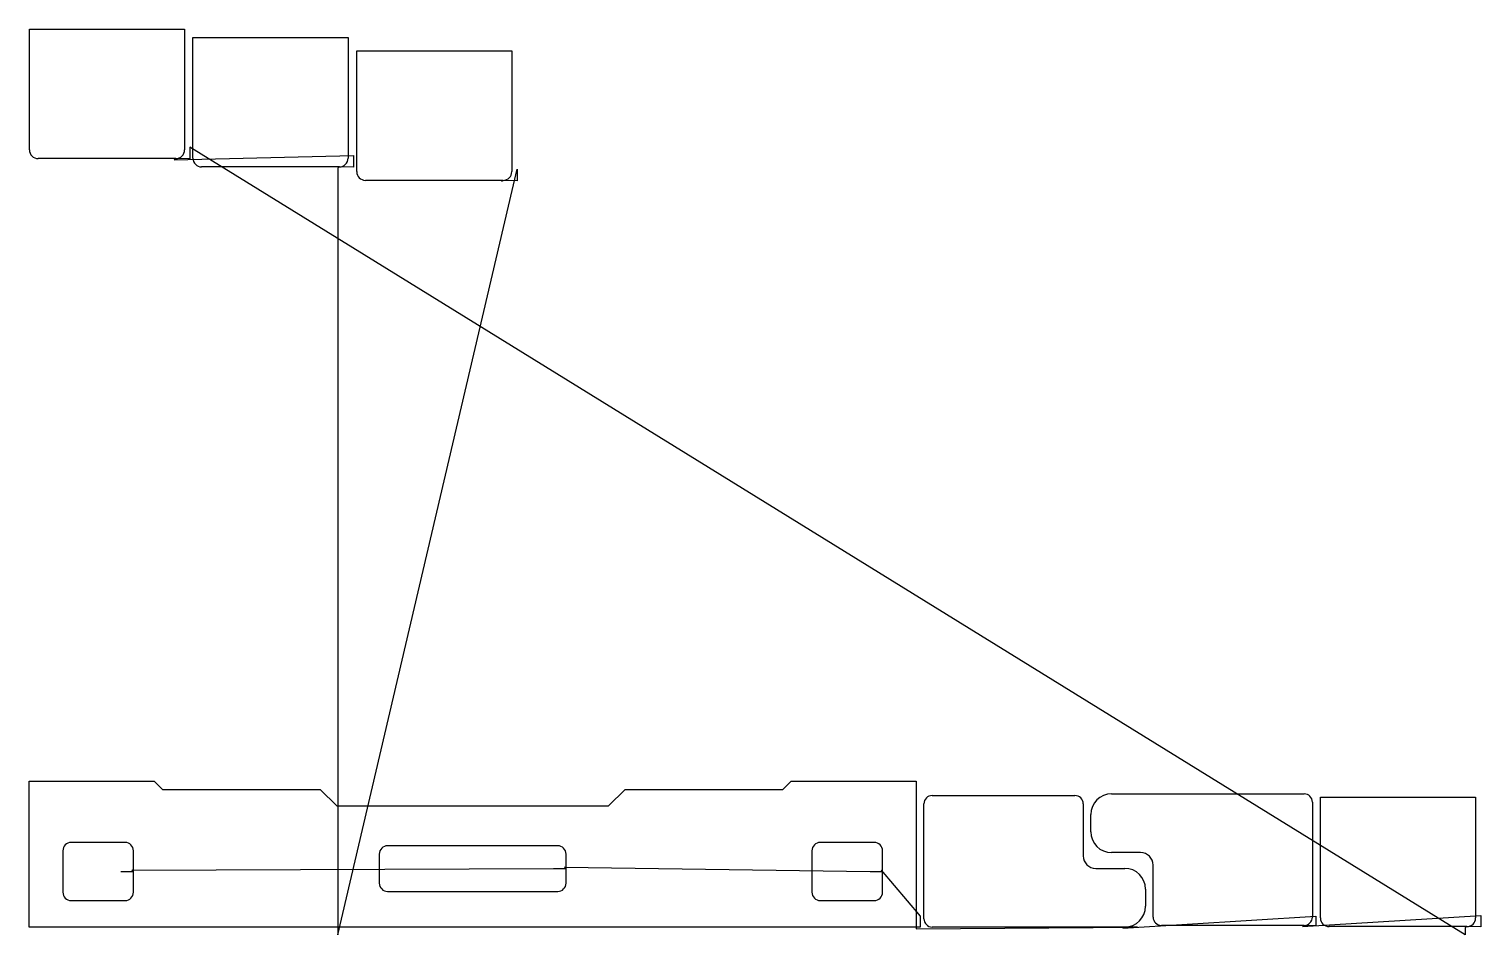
# Model space of a CAD drawing. Header units: metres. Extents: x 19 to 3518, y 0 to 2182.
import ezdxf

# ---------------------------------------------------------------- set-up
doc = ezdxf.new("R2010")
doc.units = ezdxf.units.M

msp = doc.modelspace()

# ---------------------------------------------------------------- linework, layer by layer
at = {"layer": 'TOOL_0'}
for p, q in [((19.999, 1890.75), (19.999, 2181.65)), ((19.999, 2181.65), (393.799, 2181.65)), ((393.799, 2181.65), (393.799, 1890.75)), ((414.041, 1870.702), (414.041, 2161.602)), ((414.041, 2161.602), (787.841, 2161.602)), ((787.841, 2161.602), (787.841, 1870.702)), ((808.531, 1838.225), (808.531, 2129.125)), ((808.531, 2129.125), (1182.331, 2129.125)), ((1182.331, 2129.125), (1182.331, 1838.225)), ((3479.565, 0.001), (406.562, 1897.018)), ((406.562, 1897.018), (406.807, 1869.019)), ((372.899, 1869.85), (40.899, 1869.85)), ((368.857, 1866.808), (800.604, 1876.97)), ((372.899, 1869.85), (368.857, 1866.808)), ((406.807, 1869.019), (372.899, 1869.85)), ((800.604, 1876.97), (800.849, 1848.971)), ((766.941, 1849.802), (434.941, 1849.802)), ((766.941, 1849.802), (762.899, 1846.76)), ((762.899, 1846.76), (762.899, -0.001)), ((762.899, -0.001), (1195.094, 1844.493)), ((800.849, 1848.971), (766.941, 1849.802)), ((1195.094, 1844.493), (1195.339, 1816.494)), ((1161.431, 1817.325), (829.431, 1817.325)), ((1161.431, 1817.325), (1157.389, 1814.283)), ((1195.339, 1816.494), (1161.431, 1817.325)), ((19, 19.001), (19, 370.601)), ((19, 370.601), (320.831, 370.601)), ((320.831, 370.601), (340.831, 350.601)), ((340.831, 350.601), (720.831, 350.601)), ((720.831, 350.601), (760.831, 310.601)), ((1415.168, 310.601), (1455.168, 350.601)), ((1455.168, 350.601), (1835.168, 350.601)), ((1835.168, 350.601), (1855.168, 370.601)), ((1855.168, 370.601), (2156.999, 370.601)), ((2156.999, 370.601), (2156.999, 19.001)), ((2175.295, 39.001), (2175.295, 315.801)), ((2195.295, 335.801), (2539.195, 335.801)), ((2559.195, 315.801), (2559.195, 190.401)), ((2627.379, 339.811), (3091.379, 339.811)), ((3111.379, 319.811), (3111.379, 43.011)), ((3130.707, 40.902), (3130.707, 331.802)), ((3130.707, 331.802), (3504.507, 331.802)), ((3504.507, 331.802), (3504.507, 40.902)), ((760.831, 310.601), (1415.168, 310.601)), ((2577.379, 248.411), (2577.379, 289.811)), ((250.5, 222.801), (120.5, 222.801)), ((1293, 214.801), (883, 214.801)), ((2055.5, 222.801), (1925.5, 222.801)), ((100.5, 202.801), (100.5, 102.801)), ((270.5, 152.801), (270.5, 202.801)), ((863, 194.801), (863, 124.801)), ((1313, 159.801), (1313, 194.801)), ((1905.5, 202.801), (1905.5, 102.801)), ((2075.5, 152.801), (2075.5, 202.801)), ((2697.479, 198.411), (2627.379, 198.411)), ((240.5, 152.801), (270.5, 152.801)), ((266.964, 156.337), (1283, 159.801)), ((270.5, 152.801), (266.964, 156.337)), ((270.5, 102.801), (270.5, 152.801)), ((1283, 159.801), (1313, 159.801)), ((1313, 159.801), (1309.464, 163.337)), ((1309.464, 163.337), (2045.5, 152.801)), ((1313, 124.801), (1313, 159.801)), ((2045.5, 152.801), (2075.5, 152.801)), ((2075.5, 152.801), (2071.964, 156.337)), ((2071.964, 156.337), (2166.146, 45.104)), ((2075.5, 102.801), (2075.5, 152.801)), ((2589.195, 160.401), (2659.295, 160.401)), ((2727.479, 43.011), (2727.479, 168.411)), ((2709.295, 110.401), (2709.295, 69.001)), ((120.5, 82.801), (250.5, 82.801)), ((883, 104.801), (1293, 104.801)), ((1925.5, 82.801), (2055.5, 82.801)), ((2166.146, 45.104), (2165.849, 18.91)), ((2654.663, 16.668), (3119.451, 45.139)), ((3087.218, 20.142), (3517.27, 47.17)), ((3119.451, 45.139), (3119.451, 22.315)), ((3517.27, 47.17), (3517.515, 19.171)), ((2157, 19.001), (19, 19.001)), ((2156.999, 19.001), (2156.649, 14.445)), ((2156.649, 14.445), (2690.226, 18.955)), ((2165.849, 18.91), (2157, 19.001)), ((2659.295, 19.001), (2195.295, 19.001)), ((2659.295, 19.001), (2654.663, 16.668)), ((2690.226, 18.955), (2659.295, 19.001)), ((3091.379, 23.011), (2747.479, 23.011)), ((3091.379, 23.011), (3087.218, 20.142)), ((3119.451, 22.315), (3091.379, 23.011)), ((3483.607, 20.002), (3151.607, 20.002)), ((3483.607, 20.002), (3479.565, 16.96)), ((3479.565, 16.96), (3479.565, 0.001)), ((3517.515, 19.171), (3483.607, 20.002))]:
    msp.add_line(p, q, dxfattribs=at)
for centre, radius, start, end in [((40.899, 1890.75), 20.9, 180, 270), ((372.899, 1890.75), 20.9, 270, 0), ((434.941, 1870.702), 20.9, 180, 270), ((766.941, 1870.702), 20.9, 270, 0), ((829.431, 1838.225), 20.9, 180, 270), ((1161.431, 1838.225), 20.9, 270, 0), ((2195.295, 315.801), 20, 90, 180), ((2539.195, 315.801), 20, 0, 90), ((2627.379, 289.811), 50, 90, 180), ((3091.379, 319.811), 20, 0, 90), ((2627.379, 248.411), 50, 180, 270), ((120.5, 202.801), 20, 90, 180), ((250.5, 202.801), 20, 0, 90), ((883, 194.801), 20, 90, 180), ((1293, 194.801), 20, 0, 90), ((1925.5, 202.801), 20, 90, 180), ((2055.5, 202.801), 20, 0, 90), ((2589.195, 190.401), 30, 180, 270), ((2697.479, 168.411), 30, 0, 90), ((2659.295, 110.401), 50, 0, 90), ((883, 124.801), 20, 180, 270), ((1293, 124.801), 20, 270, 0), ((120.5, 102.801), 20, 180, 270), ((250.5, 102.801), 20, 270, 0), ((1925.5, 102.801), 20, 180, 270), ((2055.5, 102.801), 20, 270, 0), ((2195.295, 39.001), 20, 180, 270), ((2659.295, 69.001), 50, 270, 0), ((2747.479, 43.011), 20, 180, 270), ((3091.379, 43.011), 20, 270, 0), ((3151.607, 40.902), 20.9, 180, 270), ((3483.607, 40.902), 20.9, 270, 0)]:
    msp.add_arc(centre, radius, start, end, dxfattribs=at)

doc.saveas('drawing.dxf')
